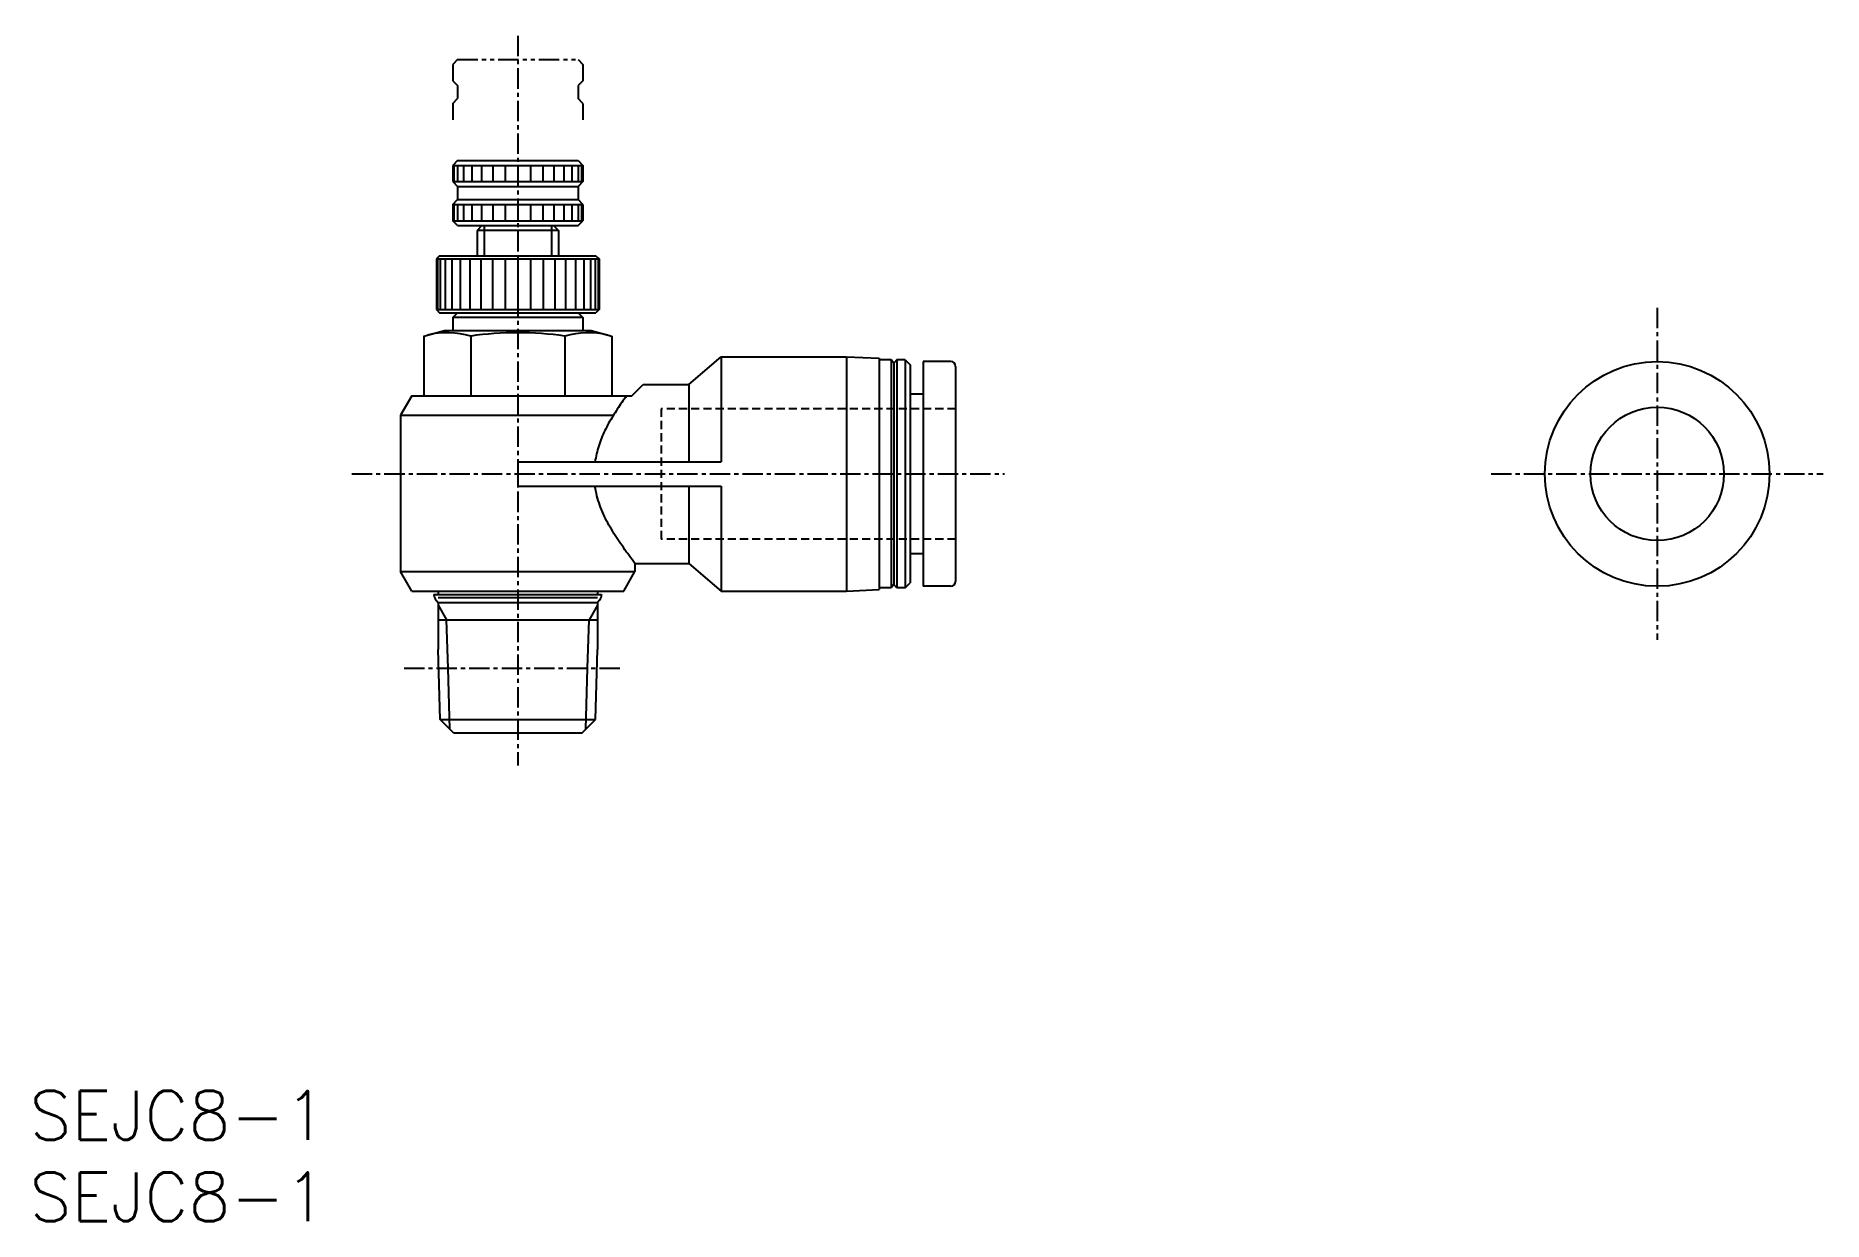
# Model space of a CAD drawing. Extents: x 0 to 110, y 0 to 73.
import ezdxf

# ---------------------------------------------------------------- set-up
doc = ezdxf.new("R2010")
doc.units = 0
for name, pattern in [('CENTER', [2, 1.25, -0.25, 0.25, -0.25]), ('DASHED', [0.75, 0.5, -0.25]), ('PHANTOM', [2.5, 1.25, -0.25, 0.25, -0.25, 0.25, -0.25])]:
    doc.linetypes.add(name, pattern=pattern)
doc.layers.get('0').update_dxf_attribs({"linetype": 'CONTINUOUS'})
doc.layers.add('CENTER', color=1, linetype='CENTER')
doc.styles.get("Standard").update_dxf_attribs({"font": 'txt.shx'})

# ---------------------------------------------------------------- blocks, each defined once
blk = doc.blocks.new('*U11')
at = {"color": 7, "linetype": 'CONTINUOUS'}
blk.add_text('SEJC8-1', height=3, dxfattribs=at).set_placement((0, 0))
blk = doc.blocks.new('*U12')
at = {"color": 7, "linetype": 'CONTINUOUS'}
blk.add_text('SEJC8-1', height=3, dxfattribs=at).set_placement((0, 5))

msp = doc.modelspace()

# ---------------------------------------------------------------- linework, layer by layer
at = {"color": 3, "linetype": 'PHANTOM'}
for p, q in [((26.3, 71.35), (26, 71.05)), ((26, 71.05), (26, 70.05)), ((26.3, 71.35), (33.7, 71.35)), ((33.7, 71.35), (34, 71.05)), ((34, 71.05), (34, 70.05)), ((26, 70.05), (26.3, 69.75)), ((26.3, 69.75), (26.3, 68.95)), ((34, 70.05), (33.7, 69.75)), ((33.7, 69.75), (33.7, 68.95)), ((26, 68.65), (26.3, 68.95)), ((26, 68.65), (26, 67.65)), ((34, 68.65), (33.7, 68.95)), ((34, 68.65), (34, 67.65))]:
    msp.add_line(p, q, dxfattribs=at)
at = {"color": 7, "linetype": 'CONTINUOUS'}
for p, q in [((26.3, 65.15), (26, 64.85)), ((26, 64.85), (34, 64.85)), ((26, 64.85), (26, 63.85)), ((26.08, 64.85), (26.08, 63.85)), ((26.3, 65.15), (33.7, 65.15)), ((26.3, 64.85), (26.3, 63.85)), ((26.67, 64.85), (26.67, 63.85)), ((27.17, 64.85), (27.17, 63.85)), ((27.78, 64.85), (27.78, 63.85)), ((28.47, 64.85), (28.47, 63.85)), ((29.22, 64.85), (29.22, 63.85)), ((30, 64.85), (30, 63.85)), ((30.78, 64.85), (30.78, 63.85)), ((31.53, 64.85), (31.53, 63.85)), ((32.22, 64.85), (32.22, 63.85)), ((32.83, 64.85), (32.83, 63.85)), ((33.33, 64.85), (33.33, 63.85)), ((33.7, 65.15), (34, 64.85)), ((33.7, 64.85), (33.7, 63.85)), ((33.92, 64.85), (33.92, 63.85)), ((34, 64.85), (34, 63.85)), ((26, 63.85), (26.3, 63.55)), ((26, 63.85), (34, 63.85)), ((34, 63.85), (33.7, 63.55)), ((26, 62.45), (26.3, 62.75)), ((26.3, 63.55), (33.7, 63.55)), ((26.3, 63.55), (26.3, 62.75)), ((26.3, 62.75), (33.7, 62.75)), ((33.7, 63.55), (33.7, 62.75)), ((34, 62.45), (33.7, 62.75)), ((26, 62.45), (26, 61.45)), ((26, 62.45), (34, 62.45)), ((26.08, 62.45), (26.08, 61.45)), ((26.3, 62.45), (26.3, 61.45)), ((26.67, 62.45), (26.67, 61.45)), ((27.17, 62.45), (27.17, 61.45)), ((27.78, 62.45), (27.78, 61.45)), ((28.47, 62.45), (28.47, 61.45)), ((29.22, 62.45), (29.22, 61.45)), ((30, 62.45), (30, 61.45)), ((30.78, 62.45), (30.78, 61.45)), ((31.53, 62.45), (31.53, 61.45)), ((32.22, 62.45), (32.22, 61.45)), ((32.83, 62.45), (32.83, 61.45)), ((33.33, 62.45), (33.33, 61.45)), ((33.7, 62.45), (33.7, 61.45)), ((33.92, 62.45), (33.92, 61.45)), ((34, 62.45), (34, 61.45)), ((26.3, 61.15), (26, 61.45)), ((26, 61.45), (34, 61.45)), ((26.3, 61.15), (33.7, 61.15)), ((27.8, 61.15), (27.5, 60.85)), ((32.5, 60.85), (27.5, 60.85)), ((27.5, 60.85), (27.5, 59.3)), ((27.93, 61.15), (27.93, 59.3)), ((32.07, 61.15), (32.07, 59.3)), ((32.2, 61.15), (32.5, 60.85)), ((32.5, 60.85), (32.5, 59.3)), ((33.7, 61.15), (34, 61.45)), ((25.2, 59.3), (25, 59.1)), ((25.2, 59.3), (34.8, 59.3)), ((34.8, 59.3), (35, 59.1)), ((25, 59.1), (35, 59.1)), ((25, 59.1), (25, 56)), ((25.06, 59.1), (25.06, 56)), ((25.24, 59.1), (25.24, 56)), ((25.54, 59.1), (25.54, 56)), ((25.95, 59.1), (25.95, 56)), ((26.46, 59.1), (26.46, 56)), ((27.06, 59.1), (27.06, 56)), ((27.73, 59.1), (27.73, 56)), ((28.45, 59.1), (28.45, 56)), ((29.22, 59.1), (29.22, 56)), ((30, 59.1), (30, 56)), ((30.78, 59.1), (30.78, 56)), ((31.55, 59.1), (31.55, 56)), ((32.27, 59.1), (32.27, 56)), ((32.94, 59.1), (32.94, 56)), ((33.54, 59.1), (33.54, 56)), ((34.05, 59.1), (34.05, 56)), ((34.46, 59.1), (34.46, 56)), ((34.76, 59.1), (34.76, 56)), ((34.94, 59.1), (34.94, 56)), ((35, 59.1), (35, 56)), ((25, 56), (35, 56)), ((25, 56), (25.2, 55.8)), ((25.2, 55.8), (34.8, 55.8)), ((26, 55.5), (26.3, 55.8)), ((34, 55.5), (26, 55.5)), ((26, 55.5), (26, 54.7)), ((33.7, 55.8), (34, 55.5)), ((34, 55.5), (34, 54.7)), ((35, 56), (34.8, 55.8)), ((24.23, 54.36), (25.5, 54.7)), ((24.23, 54.36), (24.23, 50.7)), ((25.5, 54.7), (34.5, 54.7)), ((27.11, 54.36), (27.11, 50.7)), ((32.89, 54.36), (32.89, 50.7)), ((34.5, 54.7), (35.77, 54.36)), ((35.77, 54.36), (35.77, 50.7)), ((40.5, 51.4), (42.5, 53.1)), ((42.5, 53.1), (42.5, 46.65)), ((42.5, 53.1), (50.2, 53.1)), ((50.2, 53.1), (50.2, 38.7)), ((50.2, 53.1), (52.2, 53)), ((52.2, 53), (52.2, 38.8)), ((52.93, 52.9), (52.2, 52.9)), ((52.93, 52.9), (52.93, 38.9)), ((53.1, 52.7), (52.93, 52.9)), ((53.28, 52.9), (53.1, 52.7)), ((53.8, 52.9), (53.28, 52.9)), ((53.28, 52.9), (53.28, 38.9)), ((53.8, 52.9), (54.1, 52.6)), ((53.8, 52.9), (53.8, 38.9)), ((56.6, 52.8), (54.9, 52.8)), ((54.9, 52.8), (54.9, 39)), ((53.1, 52.7), (53.1, 39.1)), ((54.1, 52.6), (54.1, 39.2)), ((56.9, 52.5), (56.9, 39.3)), ((23.49, 50.7), (22.8, 49.5)), ((23.49, 50.7), (37, 50.7)), ((37, 50.7), (37.7, 51.4)), ((37.7, 51.4), (40.5, 51.4)), ((40.5, 51.4), (40.5, 46.65)), ((54.9, 50.8), (54.1, 50.8)), ((22.8, 49.5), (35.88, 49.5)), ((22.8, 49.5), (22.8, 39.9)), ((30, 46.65), (42.5, 46.65)), ((30, 46.65), (30, 45.15)), ((30, 45.15), (42.5, 45.15)), ((40.5, 45.15), (40.5, 40.4)), ((42.5, 45.15), (42.5, 38.7)), ((54.9, 41), (54.1, 41)), ((23.49, 38.7), (22.8, 39.9)), ((22.8, 39.9), (37.2, 39.9)), ((36.51, 38.7), (37.2, 39.9)), ((37.2, 40.4), (40.5, 40.4)), ((37.2, 40.4), (37.2, 39.9)), ((40.5, 40.4), (42.5, 38.7)), ((23.49, 38.7), (36.51, 38.7)), ((24.85, 38.5), (35.15, 38.5)), ((24.85, 38.5), (24.85, 38.48)), ((25.1, 38.7), (25.1, 38.5)), ((34.9, 38.7), (34.9, 38.5)), ((35.15, 38.5), (35.15, 38.48)), ((42.5, 38.7), (50.2, 38.7)), ((50.2, 38.7), (52.2, 38.8)), ((52.93, 38.9), (52.2, 38.9)), ((53.1, 39.1), (52.93, 38.9)), ((53.28, 38.9), (53.1, 39.1)), ((53.8, 38.9), (53.28, 38.9)), ((53.8, 38.9), (54.1, 39.2)), ((56.6, 39), (54.9, 39)), ((24.97, 38.16), (25.1, 38)), ((25.1, 38.3), (34.9, 38.3)), ((25.1, 38), (34.9, 38)), ((25.1, 38), (25.1, 35.12)), ((25.1, 37.84), (25.62, 36.94)), ((34.9, 37.84), (34.38, 36.94)), ((35.03, 38.16), (34.9, 38)), ((34.9, 38), (34.9, 35.12)), ((25.1, 36.94), (34.9, 36.94)), ((25.72, 33.97), (25.62, 36.94)), ((34.28, 33.97), (34.38, 36.94)), ((25.23, 30.82), (25.1, 35.12)), ((34.77, 30.82), (34.9, 35.12)), ((25.83, 30.22), (25.72, 33.97)), ((34.17, 30.22), (34.28, 33.97)), ((26.05, 30), (25.23, 30.82)), ((25.23, 30.82), (34.77, 30.82)), ((33.95, 30), (34.77, 30.82)), ((26.05, 30), (33.95, 30))]:
    msp.add_line(p, q, dxfattribs=at)
at = {"color": 3, "linetype": 'DASHED'}
for p, q in [((56.9, 49.9), (38.8, 49.9)), ((38.8, 49.9), (38.8, 41.9)), ((56.9, 41.9), (38.8, 41.9))]:
    msp.add_line(p, q, dxfattribs=at)
at = {"color": 7, "linetype": 'CONTINUOUS'}
for points in [[(36.68, 50.7, 0.005754), (36.39, 50.29, 0.005741), (36.11, 49.87, 0.006056), (35.84, 49.44, 0.010005), (35.58, 49.01, 0.014312), (35.35, 48.56, 0.018597), (35.14, 48.1, 0.01888), (34.98, 47.63, 0.017533), (34.84, 47.14, 0.016365), (34.74, 46.65)], [(37.2, 40.4, -0.004736), (36.84, 40.88, -0.006288), (36.49, 41.37, -0.006883), (36.15, 41.87, -0.007158), (35.83, 42.37, -0.012618), (35.53, 42.89, -0.018757), (35.26, 43.43, -0.023185), (35.04, 43.99, -0.021348), (34.86, 44.56, -0.019636), (34.74, 45.15)]]:
    msp.add_lwpolyline(points, format="xyb", dxfattribs=at)
for radius in [6.9, 4.1]:
    msp.add_circle((100, 45.9), radius, dxfattribs=at)
for centre, radius, start, end in [((25.67, 49.44), 5.13, 73.6571, 103.6571), ((30, 34.36), 20.21, 81.7868, 98.2132), ((34.33, 49.44), 5.13, 76.3429, 106.3429), ((56.6, 52.5), 0.3, 0, 90), ((25.35, 38.48), 0.5, 180, 219.8053), ((34.65, 38.48), 0.5, 320.1947, 0), ((56.6, 39.3), 0.3, 270, 0)]:
    msp.add_arc(centre, radius, start, end, dxfattribs=at)
at = {"layer": 'CENTER', "color": 1, "linetype": 'CENTER'}
for p, q in [((30, 72.81), (30, 28)), ((100, 56.1), (100, 35.7)), ((19.8, 45.9), (59.9, 45.9)), ((89.8, 45.9), (110.2, 45.9)), ((23.01, 33.97), (36.34, 33.97))]:
    msp.add_line(p, q, dxfattribs=at)

# ---------------------------------------------------------------- block references
at = {"color": 7, "linetype": 'CONTINUOUS'}
for name in ['*U12', '*U11']:
    msp.add_blockref(name, (0, 0), dxfattribs=at)

doc.saveas('drawing.dxf')
